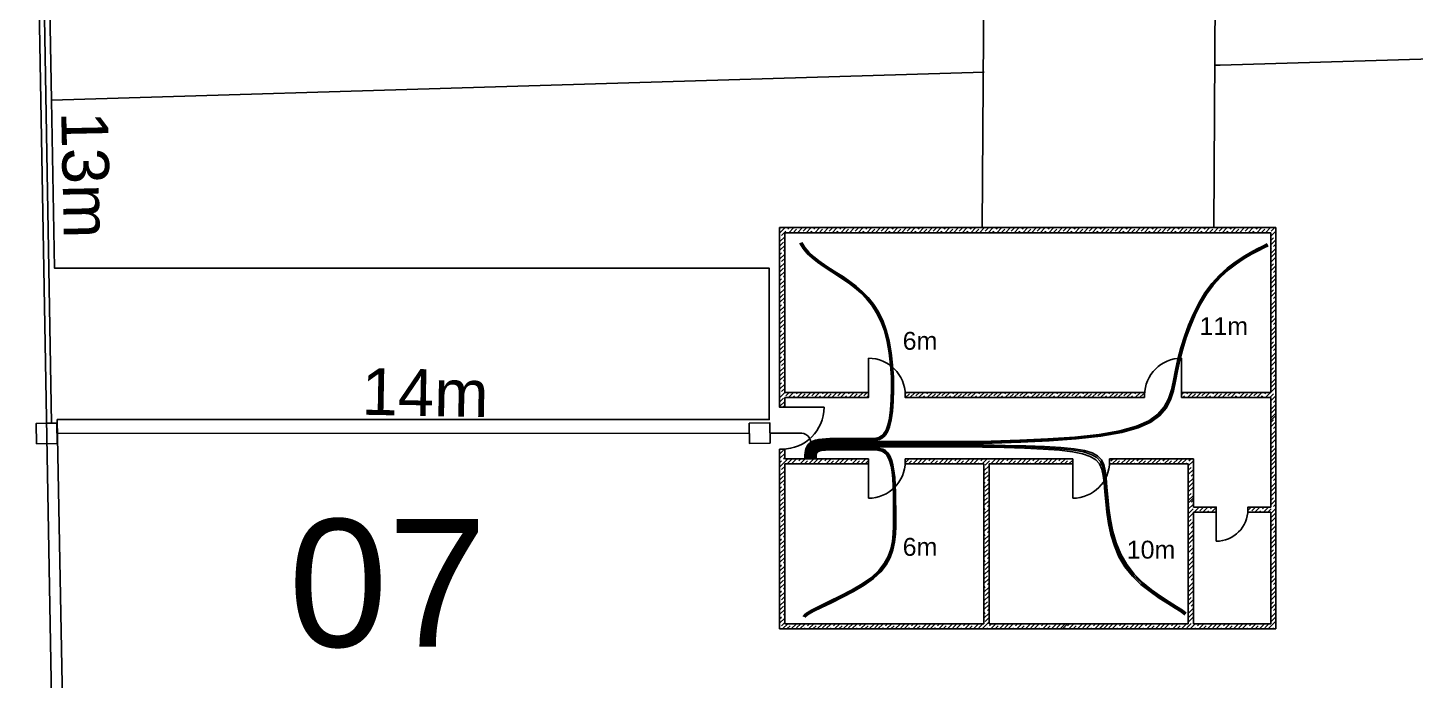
# Model space of a CAD drawing. Header units: millimetres. Extents: x 103318 to 103491, y 42496 to 42639.
# Drawn here: x 103383.21 to 103410.37, y 42569.83 to 42582.6 of the extents above; entities that cross this region are included whole.
import ezdxf

# ---------------------------------------------------------------- set-up
doc = ezdxf.new("R2010")
doc.units = ezdxf.units.MM
for name, color, linetype in [('cint', 3, 'Continuous'), ('cpri', 36, 'Continuous'), ('cseg', 5, 'Continuous'), ('urbanizacion', 7, 'Continuous')]:
    doc.layers.add(name, color=color, linetype=linetype)
doc.styles.get("Standard").update_dxf_attribs({"font": 'arial.ttf'})
pattern_1 = [(45, (103041.582, 42506.662), (-7.07107, 7.07107), []), (45, (103042.307, 42506.662), (-7.07107, 7.07107), []), (45, (103043.032, 42506.662), (-7.07107, 7.07107), [])]

msp = doc.modelspace()

# ---------------------------------------------------------------- hatches: boundary and pattern name
at = {"layer": 'urbanizacion'}
h = msp.add_hatch(dxfattribs=at)
h.set_pattern_fill('JIS_RC_10', color=256)
h.set_pattern_definition(pattern_1)
h.paths.add_polyline_path([(103397.927, 42578.689), (103400.722, 42578.689), (103401.542, 42578.689), (103407.641, 42578.689), (103407.641, 42570.833), (103403.342, 42570.833), (103401.862, 42570.833), (103400.722, 42570.833), (103400.402, 42570.833), (103397.927, 42570.833), (103397.927, 42574.351), (103398.027, 42574.351), (103398.027, 42574.161), (103399.667, 42574.161), (103399.667, 42574.061), (103398.027, 42574.061), (103398.027, 42573.819), (103398.027, 42570.933), (103401.927, 42570.933), (103401.927, 42574.061), (103400.387, 42574.061), (103400.387, 42574.161), (103401.927, 42574.161), (103403.667, 42574.161), (103403.667, 42574.061), (103402.027, 42574.061), (103402.027, 42570.933), (103405.927, 42570.933), (103405.927, 42574.061), (103404.387, 42574.061), (103404.387, 42574.161), (103406.027, 42574.161), (103406.027, 42573.219), (103406.474, 42573.219), (103406.474, 42573.119), (103406.027, 42573.119), (103406.027, 42570.933), (103407.541, 42570.933), (103407.541, 42573.119), (103407.094, 42573.119), (103407.094, 42573.219), (103407.541, 42573.219), (103407.541, 42575.361), (103405.793, 42575.361), (103405.793, 42575.461), (103407.541, 42575.461), (103407.541, 42578.589), (103401.962, 42578.589), (103400.302, 42578.589), (103398.027, 42578.589), (103398.027, 42575.461), (103399.667, 42575.461), (103399.667, 42575.411), (103399.667, 42575.361), (103398.027, 42575.361), (103398.027, 42575.171), (103397.977, 42575.171), (103397.927, 42575.171)])
h = msp.add_hatch(dxfattribs=at)
h.set_pattern_fill('JIS_RC_10', color=256)
h.set_pattern_definition(pattern_1)
h.paths.add_polyline_path([(103397.927, 42578.689), (103400.722, 42578.689), (103401.542, 42578.689), (103407.641, 42578.689), (103407.641, 42570.833), (103403.342, 42570.833), (103401.862, 42570.833), (103400.722, 42570.833), (103400.402, 42570.833), (103397.927, 42570.833), (103397.927, 42574.351), (103398.027, 42574.351), (103398.027, 42574.161), (103399.667, 42574.161), (103399.667, 42574.061), (103398.027, 42574.061), (103398.027, 42573.819), (103398.027, 42570.933), (103401.927, 42570.933), (103401.927, 42574.061), (103400.387, 42574.061), (103400.387, 42574.161), (103401.927, 42574.161), (103403.667, 42574.161), (103403.667, 42574.061), (103402.027, 42574.061), (103402.027, 42570.933), (103405.927, 42570.933), (103405.927, 42574.061), (103404.387, 42574.061), (103404.387, 42574.161), (103406.027, 42574.161), (103406.027, 42573.219), (103406.474, 42573.219), (103406.474, 42573.119), (103406.027, 42573.119), (103406.027, 42570.933), (103407.541, 42570.933), (103407.541, 42573.119), (103407.094, 42573.119), (103407.094, 42573.219), (103407.541, 42573.219), (103407.541, 42575.361), (103405.793, 42575.361), (103405.793, 42575.461), (103407.541, 42575.461), (103407.541, 42578.589), (103401.962, 42578.589), (103400.302, 42578.589), (103398.027, 42578.589), (103398.027, 42575.461), (103399.667, 42575.461), (103399.667, 42575.411), (103399.667, 42575.361), (103398.027, 42575.361), (103398.027, 42575.171), (103397.977, 42575.171), (103397.927, 42575.171)])
h = msp.add_hatch(dxfattribs=at)
h.set_pattern_fill('JIS_STN_1E', color=256, scale=0.12)
h.set_pattern_definition([(45, (103041.58193, 42506.66178), (-0.084852814, 0.084852814), []), (45, (103041.66653, 42506.66178), (-0.084852814, 0.084852814), [0.12, -0.06])])
h.paths.add_polyline_path([(103397.927, 42578.689), (103400.722, 42578.689), (103401.542, 42578.689), (103407.641, 42578.689), (103407.641, 42570.833), (103403.342, 42570.833), (103401.862, 42570.833), (103400.722, 42570.833), (103400.402, 42570.833), (103397.927, 42570.833), (103397.927, 42574.351), (103398.027, 42574.351), (103398.027, 42574.161), (103399.667, 42574.161), (103399.667, 42574.061), (103398.027, 42574.061), (103398.027, 42573.819), (103398.027, 42570.933), (103401.927, 42570.933), (103401.927, 42574.061), (103400.387, 42574.061), (103400.387, 42574.161), (103401.927, 42574.161), (103403.667, 42574.161), (103403.667, 42574.061), (103402.027, 42574.061), (103402.027, 42570.933), (103405.927, 42570.933), (103405.927, 42574.061), (103404.387, 42574.061), (103404.387, 42574.161), (103406.027, 42574.161), (103406.027, 42573.219), (103406.474, 42573.219), (103406.474, 42573.119), (103406.027, 42573.119), (103406.027, 42570.933), (103407.541, 42570.933), (103407.541, 42573.119), (103407.094, 42573.119), (103407.094, 42573.219), (103407.541, 42573.219), (103407.541, 42575.361), (103405.793, 42575.361), (103405.793, 42575.461), (103407.541, 42575.461), (103407.541, 42578.589), (103401.962, 42578.589), (103400.302, 42578.589), (103398.027, 42578.589), (103398.027, 42575.461), (103399.667, 42575.461), (103399.667, 42575.411), (103399.667, 42575.361), (103398.027, 42575.361), (103398.027, 42575.171), (103397.977, 42575.171), (103397.927, 42575.171)])
h.paths.add_polyline_path([(103400.387, 42575.461), (103405.073, 42575.461), (103405.073, 42575.361), (103400.387, 42575.361)], flags=17)

# ---------------------------------------------------------------- linework, layer by layer
at = {"layer": 'cint'}
for points in [[(103398.421, 42574.161), (103398.421, 42574.198), (103398.423, 42574.239), (103398.427, 42574.282), (103398.435, 42574.327), (103398.448, 42574.371), (103398.467, 42574.413), (103398.494, 42574.451), (103398.53, 42574.483), (103398.576, 42574.508), (103398.63, 42574.527), (103398.692, 42574.541), (103398.761, 42574.55), (103398.834, 42574.556), (103398.912, 42574.559), (103398.991, 42574.56), (103399.072, 42574.56), (103399.153, 42574.56), (103399.233, 42574.56), (103399.313, 42574.56), (103399.391, 42574.56), (103399.467, 42574.56), (103399.541, 42574.56), (103399.613, 42574.56), (103399.682, 42574.56), (103399.747, 42574.56), (103399.809, 42574.566), (103399.867, 42574.581), (103399.92, 42574.609), (103399.968, 42574.656), (103400.01, 42574.726), (103400.046, 42574.824), (103400.076, 42574.955), (103400.099, 42575.12), (103400.114, 42575.315), (103400.12, 42575.532), (103400.116, 42575.762), (103400.101, 42575.999), (103400.074, 42576.234), (103400.034, 42576.461), (103399.979, 42576.671), (103399.909, 42576.858), (103399.826, 42577.023), (103399.731, 42577.168), (103399.627, 42577.297), (103399.514, 42577.412), (103399.396, 42577.514), (103399.273, 42577.607), (103399.148, 42577.693), (103399.023, 42577.774), (103398.899, 42577.853), (103398.78, 42577.932), (103398.666, 42578.011), (103398.562, 42578.094), (103398.469, 42578.182), (103398.389, 42578.277), (103398.324, 42578.381)], [(103398.441, 42574.161), (103398.441, 42574.197), (103398.443, 42574.237), (103398.447, 42574.279), (103398.454, 42574.321), (103398.467, 42574.363), (103398.486, 42574.402), (103398.512, 42574.438), (103398.547, 42574.468), (103398.591, 42574.491), (103398.644, 42574.509), (103398.704, 42574.522), (103398.771, 42574.531), (103398.843, 42574.536), (103398.918, 42574.539), (103398.996, 42574.54), (103399.075, 42574.54), (103399.155, 42574.54), (103399.235, 42574.54), (103399.314, 42574.54), (103399.392, 42574.54), (103399.468, 42574.54), (103399.543, 42574.54), (103399.615, 42574.54), (103399.685, 42574.54), (103399.752, 42574.541), (103399.816, 42574.546), (103399.875, 42574.561), (103399.93, 42574.59), (103399.979, 42574.637), (103400.024, 42574.709), (103400.062, 42574.808), (103400.093, 42574.94), (103400.117, 42575.107), (103400.133, 42575.305), (103400.14, 42575.524), (103400.136, 42575.757), (103400.121, 42575.997), (103400.093, 42576.235), (103400.053, 42576.464), (103399.997, 42576.676), (103399.927, 42576.866), (103399.843, 42577.032), (103399.748, 42577.18), (103399.642, 42577.31), (103399.529, 42577.425), (103399.41, 42577.528), (103399.287, 42577.622), (103399.161, 42577.708), (103399.036, 42577.79), (103398.913, 42577.869), (103398.793, 42577.947), (103398.681, 42578.026), (103398.577, 42578.108), (103398.484, 42578.194), (103398.405, 42578.288), (103398.342, 42578.39)], [(103398.461, 42574.161), (103398.461, 42574.197), (103398.463, 42574.235), (103398.467, 42574.276), (103398.474, 42574.316), (103398.486, 42574.355), (103398.504, 42574.392), (103398.53, 42574.425), (103398.563, 42574.453), (103398.606, 42574.475), (103398.658, 42574.491), (103398.716, 42574.503), (103398.781, 42574.511), (103398.851, 42574.516), (103398.924, 42574.519), (103399.001, 42574.52), (103399.079, 42574.52), (103399.157, 42574.52), (103399.236, 42574.52), (103399.315, 42574.52), (103399.392, 42574.52), (103399.469, 42574.52), (103399.544, 42574.52), (103399.618, 42574.52), (103399.689, 42574.52), (103399.757, 42574.521), (103399.822, 42574.526), (103399.883, 42574.541), (103399.94, 42574.57), (103399.991, 42574.619), (103400.037, 42574.691), (103400.077, 42574.791), (103400.11, 42574.925), (103400.135, 42575.094), (103400.152, 42575.294), (103400.159, 42575.516), (103400.155, 42575.752), (103400.14, 42575.995), (103400.113, 42576.236), (103400.072, 42576.468), (103400.016, 42576.682), (103399.945, 42576.873), (103399.86, 42577.042), (103399.764, 42577.191), (103399.658, 42577.322), (103399.544, 42577.439), (103399.424, 42577.542), (103399.301, 42577.636), (103399.175, 42577.723), (103399.049, 42577.805), (103398.926, 42577.884), (103398.807, 42577.962), (103398.695, 42578.04), (103398.592, 42578.121), (103398.5, 42578.207), (103398.422, 42578.299), (103398.359, 42578.399)], [(103398.481, 42574.161), (103398.481, 42574.196), (103398.483, 42574.234), (103398.486, 42574.272), (103398.494, 42574.31), (103398.505, 42574.347), (103398.523, 42574.381), (103398.547, 42574.412), (103398.58, 42574.438), (103398.621, 42574.458), (103398.671, 42574.474), (103398.728, 42574.485), (103398.791, 42574.492), (103398.859, 42574.496), (103398.931, 42574.499), (103399.006, 42574.5), (103399.082, 42574.5), (103399.161, 42574.5), (103399.252, 42574.5), (103399.363, 42574.5), (103399.505, 42574.5), (103399.688, 42574.5), (103399.922, 42574.5), (103400.218, 42574.5), (103400.584, 42574.5), (103401.027, 42574.5), (103401.53, 42574.503), (103402.07, 42574.511), (103402.627, 42574.526), (103403.18, 42574.551), (103403.705, 42574.589), (103404.183, 42574.641), (103404.59, 42574.711), (103404.912, 42574.8), (103405.155, 42574.908), (103405.333, 42575.034), (103405.457, 42575.177), (103405.541, 42575.336), (103405.597, 42575.51), (103405.638, 42575.698), (103405.676, 42575.899), (103405.724, 42576.112), (103405.782, 42576.332), (103405.851, 42576.557), (103405.933, 42576.781), (103406.026, 42577.001), (103406.133, 42577.212), (103406.253, 42577.41), (103406.386, 42577.591), (103406.533, 42577.752), (103406.688, 42577.892), (103406.846, 42578.013), (103407, 42578.116), (103407.146, 42578.202), (103407.277, 42578.272), (103407.388, 42578.327), (103407.472, 42578.368)], [(103398.501, 42574.161), (103398.501, 42574.196), (103398.503, 42574.232), (103398.506, 42574.269), (103398.513, 42574.305), (103398.525, 42574.339), (103398.542, 42574.371), (103398.565, 42574.399), (103398.597, 42574.423), (103398.637, 42574.442), (103398.685, 42574.456), (103398.74, 42574.466), (103398.801, 42574.473), (103398.867, 42574.477), (103398.937, 42574.479), (103399.01, 42574.48), (103399.085, 42574.48), (103399.164, 42574.48), (103399.253, 42574.48), (103399.364, 42574.48), (103399.506, 42574.48), (103399.689, 42574.48), (103399.924, 42574.48), (103400.22, 42574.48), (103400.588, 42574.48), (103401.032, 42574.48), (103401.536, 42574.483), (103402.078, 42574.491), (103402.637, 42574.507), (103403.191, 42574.532), (103403.719, 42574.57), (103404.198, 42574.623), (103404.607, 42574.694), (103404.93, 42574.784), (103405.174, 42574.894), (103405.352, 42575.021), (103405.476, 42575.165), (103405.56, 42575.325), (103405.616, 42575.5), (103405.657, 42575.689), (103405.696, 42575.891), (103405.743, 42576.104), (103405.801, 42576.324), (103405.87, 42576.548), (103405.951, 42576.772), (103406.044, 42576.991), (103406.15, 42577.201), (103406.269, 42577.397), (103406.401, 42577.577), (103406.547, 42577.737), (103406.701, 42577.876), (103406.857, 42577.997), (103407.011, 42578.099), (103407.156, 42578.185), (103407.286, 42578.254), (103407.397, 42578.309), (103407.481, 42578.35)], [(103398.521, 42574.161), (103398.521, 42574.196), (103398.523, 42574.231), (103398.526, 42574.265), (103398.533, 42574.299), (103398.544, 42574.331), (103398.56, 42574.36), (103398.583, 42574.386), (103398.613, 42574.408), (103398.652, 42574.425), (103398.698, 42574.438), (103398.752, 42574.447), (103398.811, 42574.453), (103398.875, 42574.457), (103398.943, 42574.459), (103399.015, 42574.46), (103399.089, 42574.46), (103399.166, 42574.46), (103399.255, 42574.46), (103399.365, 42574.46), (103399.506, 42574.46), (103399.69, 42574.46), (103399.925, 42574.46), (103400.222, 42574.46), (103400.591, 42574.46), (103401.037, 42574.46), (103401.542, 42574.463), (103402.087, 42574.471), (103402.647, 42574.487), (103403.203, 42574.513), (103403.732, 42574.551), (103404.213, 42574.605), (103404.623, 42574.677), (103404.948, 42574.768), (103405.192, 42574.879), (103405.371, 42575.008), (103405.496, 42575.153), (103405.58, 42575.315), (103405.636, 42575.491), (103405.677, 42575.681), (103405.715, 42575.883), (103405.762, 42576.096), (103405.819, 42576.316), (103405.888, 42576.54), (103405.968, 42576.762), (103406.061, 42576.98), (103406.166, 42577.189), (103406.284, 42577.385), (103406.416, 42577.564), (103406.561, 42577.722), (103406.714, 42577.861), (103406.869, 42577.98), (103407.022, 42578.082), (103407.166, 42578.167), (103407.296, 42578.236), (103407.406, 42578.291), (103407.49, 42578.332)], [(103398.541, 42574.161), (103398.541, 42574.195), (103398.543, 42574.229), (103398.546, 42574.262), (103398.552, 42574.293), (103398.563, 42574.323), (103398.579, 42574.349), (103398.601, 42574.373), (103398.63, 42574.393), (103398.667, 42574.408), (103398.712, 42574.42), (103398.764, 42574.428), (103398.821, 42574.434), (103398.883, 42574.437), (103398.95, 42574.439), (103399.02, 42574.44), (103399.092, 42574.44), (103399.168, 42574.44), (103399.252, 42574.44), (103399.353, 42574.44), (103399.476, 42574.44), (103399.63, 42574.44), (103399.822, 42574.44), (103400.058, 42574.44), (103400.346, 42574.44), (103400.689, 42574.44), (103401.076, 42574.439), (103401.49, 42574.437), (103401.917, 42574.433), (103402.34, 42574.426), (103402.745, 42574.416), (103403.115, 42574.401), (103403.435, 42574.382), (103403.693, 42574.358), (103403.893, 42574.325), (103404.043, 42574.28), (103404.151, 42574.222), (103404.225, 42574.145), (103404.273, 42574.049), (103404.302, 42573.929), (103404.32, 42573.782), (103404.335, 42573.608), (103404.351, 42573.411), (103404.373, 42573.196), (103404.405, 42572.972), (103404.452, 42572.742), (103404.517, 42572.515), (103404.605, 42572.296), (103404.721, 42572.092), (103404.865, 42571.907), (103405.031, 42571.742), (103405.207, 42571.597), (103405.384, 42571.471), (103405.551, 42571.363), (103405.697, 42571.272), (103405.812, 42571.199), (103405.885, 42571.142)], [(103398.561, 42574.161), (103398.561, 42574.195), (103398.563, 42574.227), (103398.566, 42574.258), (103398.572, 42574.288), (103398.582, 42574.315), (103398.597, 42574.339), (103398.618, 42574.36), (103398.647, 42574.378), (103398.683, 42574.392), (103398.726, 42574.402), (103398.775, 42574.409), (103398.831, 42574.414), (103398.891, 42574.418), (103398.956, 42574.419), (103399.024, 42574.42), (103399.095, 42574.42), (103399.17, 42574.42), (103399.253, 42574.42), (103399.353, 42574.42), (103399.476, 42574.42), (103399.63, 42574.42), (103399.821, 42574.42), (103400.056, 42574.42), (103400.343, 42574.42), (103400.685, 42574.42), (103401.071, 42574.419), (103401.483, 42574.416), (103401.909, 42574.412), (103402.33, 42574.405), (103402.733, 42574.394), (103403.102, 42574.378), (103403.42, 42574.358), (103403.677, 42574.331), (103403.876, 42574.296), (103404.026, 42574.25), (103404.134, 42574.189), (103404.207, 42574.111), (103404.254, 42574.013), (103404.283, 42573.892), (103404.301, 42573.745), (103404.316, 42573.572), (103404.332, 42573.376), (103404.354, 42573.164), (103404.386, 42572.942), (103404.433, 42572.715), (103404.499, 42572.491), (103404.587, 42572.274), (103404.704, 42572.072), (103404.849, 42571.888), (103405.016, 42571.725), (103405.193, 42571.58), (103405.371, 42571.454), (103405.538, 42571.346), (103405.684, 42571.256), (103405.799, 42571.183), (103405.872, 42571.127)], [(103398.641, 42574.161), (103398.641, 42574.193), (103398.642, 42574.221), (103398.645, 42574.245), (103398.65, 42574.265), (103398.659, 42574.282), (103398.672, 42574.297), (103398.69, 42574.308), (103398.713, 42574.318), (103398.744, 42574.325), (103398.78, 42574.33), (103398.823, 42574.334), (103398.871, 42574.337), (103398.924, 42574.339), (103398.982, 42574.339), (103399.043, 42574.34), (103399.109, 42574.34), (103399.178, 42574.34), (103399.249, 42574.34), (103399.322, 42574.34), (103399.396, 42574.34), (103399.469, 42574.34), (103399.543, 42574.34), (103399.614, 42574.34), (103399.684, 42574.34), (103399.75, 42574.339), (103399.812, 42574.336), (103399.871, 42574.328), (103399.925, 42574.311), (103399.974, 42574.284), (103400.017, 42574.244), (103400.055, 42574.187), (103400.086, 42574.112), (103400.11, 42574.016), (103400.128, 42573.903), (103400.141, 42573.773), (103400.15, 42573.632), (103400.156, 42573.481), (103400.158, 42573.325), (103400.159, 42573.165), (103400.159, 42573.005), (103400.159, 42572.847), (103400.153, 42572.693), (103400.137, 42572.541), (103400.105, 42572.394), (103400.053, 42572.25), (103399.976, 42572.11), (103399.868, 42571.973), (103399.725, 42571.841), (103399.544, 42571.714), (103399.337, 42571.593), (103399.12, 42571.479), (103398.906, 42571.374), (103398.711, 42571.279), (103398.549, 42571.197), (103398.436, 42571.128), (103398.386, 42571.075)], [(103398.621, 42574.161), (103398.621, 42574.193), (103398.622, 42574.222), (103398.625, 42574.248), (103398.631, 42574.271), (103398.64, 42574.29), (103398.653, 42574.307), (103398.672, 42574.321), (103398.697, 42574.333), (103398.728, 42574.342), (103398.767, 42574.348), (103398.811, 42574.353), (103398.861, 42574.356), (103398.916, 42574.358), (103398.975, 42574.359), (103399.039, 42574.36), (103399.105, 42574.36), (103399.175, 42574.36), (103399.247, 42574.36), (103399.321, 42574.36), (103399.396, 42574.36), (103399.47, 42574.36), (103399.544, 42574.36), (103399.616, 42574.36), (103399.687, 42574.36), (103399.754, 42574.359), (103399.819, 42574.356), (103399.879, 42574.348), (103399.935, 42574.331), (103399.986, 42574.303), (103400.031, 42574.262), (103400.07, 42574.205), (103400.102, 42574.129), (103400.128, 42574.032), (103400.147, 42573.916), (103400.161, 42573.785), (103400.17, 42573.642), (103400.175, 42573.489), (103400.178, 42573.33), (103400.179, 42573.168), (103400.179, 42573.006), (103400.179, 42572.846), (103400.173, 42572.689), (103400.157, 42572.536), (103400.125, 42572.387), (103400.073, 42572.241), (103399.996, 42572.1), (103399.888, 42571.962), (103399.744, 42571.829), (103399.563, 42571.701), (103399.356, 42571.579), (103399.138, 42571.465), (103398.924, 42571.36), (103398.728, 42571.266), (103398.567, 42571.186), (103398.454, 42571.119), (103398.405, 42571.069)], [(103398.601, 42574.161), (103398.601, 42574.194), (103398.603, 42574.224), (103398.605, 42574.252), (103398.611, 42574.276), (103398.621, 42574.298), (103398.634, 42574.318), (103398.654, 42574.334), (103398.68, 42574.348), (103398.713, 42574.358), (103398.753, 42574.366), (103398.799, 42574.372), (103398.851, 42574.376), (103398.908, 42574.378), (103398.969, 42574.379), (103399.034, 42574.38), (103399.102, 42574.38), (103399.173, 42574.38), (103399.246, 42574.38), (103399.32, 42574.38), (103399.396, 42574.38), (103399.471, 42574.38), (103399.545, 42574.38), (103399.619, 42574.38), (103399.69, 42574.38), (103399.759, 42574.379), (103399.825, 42574.376), (103399.887, 42574.367), (103399.945, 42574.35), (103399.997, 42574.322), (103400.045, 42574.281), (103400.085, 42574.223), (103400.119, 42574.145), (103400.146, 42574.047), (103400.166, 42573.93), (103400.18, 42573.797), (103400.189, 42573.651), (103400.195, 42573.496), (103400.198, 42573.335), (103400.199, 42573.171), (103400.199, 42573.006), (103400.199, 42572.845), (103400.193, 42572.686), (103400.176, 42572.531), (103400.145, 42572.38), (103400.093, 42572.233), (103400.015, 42572.09), (103399.907, 42571.951), (103399.763, 42571.817), (103399.582, 42571.688), (103399.374, 42571.565), (103399.156, 42571.451), (103398.941, 42571.346), (103398.746, 42571.254), (103398.585, 42571.174), (103398.472, 42571.11), (103398.424, 42571.063)], [(103398.581, 42574.161), (103398.581, 42574.194), (103398.583, 42574.226), (103398.586, 42574.255), (103398.592, 42574.282), (103398.601, 42574.307), (103398.616, 42574.328), (103398.636, 42574.347), (103398.663, 42574.363), (103398.698, 42574.375), (103398.739, 42574.384), (103398.787, 42574.391), (103398.841, 42574.395), (103398.899, 42574.398), (103398.962, 42574.399), (103399.029, 42574.4), (103399.099, 42574.4), (103399.172, 42574.4), (103399.255, 42574.4), (103399.354, 42574.4), (103399.476, 42574.4), (103399.629, 42574.4), (103399.82, 42574.4), (103400.054, 42574.4), (103400.34, 42574.4), (103400.681, 42574.4), (103401.065, 42574.399), (103401.476, 42574.396), (103401.9, 42574.391), (103402.32, 42574.382), (103402.721, 42574.37), (103403.088, 42574.352), (103403.405, 42574.329), (103403.661, 42574.299), (103403.859, 42574.259), (103404.008, 42574.208), (103404.115, 42574.143), (103404.188, 42574.061), (103404.235, 42573.96), (103404.263, 42573.837), (103404.281, 42573.691), (103404.296, 42573.519), (103404.312, 42573.325), (103404.334, 42573.117), (103404.367, 42572.899), (103404.414, 42572.678), (103404.48, 42572.458), (103404.569, 42572.246), (103404.686, 42572.048), (103404.832, 42571.867), (103405, 42571.705), (103405.178, 42571.562), (103405.357, 42571.437), (103405.525, 42571.33), (103405.672, 42571.24), (103405.787, 42571.167), (103405.86, 42571.111)]]:
    msp.add_lwpolyline(points, dxfattribs=at)
at = {"layer": 'cpri'}
msp.add_lwpolyline([(103383.24, 42593.992), (103383.678, 42569.099)], dxfattribs=at)
at = {"layer": 'cseg'}
for p, q in [((103383.776, 42574.863), (103383.577, 42574.859)), ((103398.31, 42574.667), (103397.737, 42574.667))]:
    msp.add_line(p, q, dxfattribs=at)
for points in [[(103383.677, 42574.861), (103383.444, 42588.093)], [(103397.337, 42574.66), (103383.78, 42574.663)], [(103398.543, 42574.472), (103398.543, 42574.161)]]:
    msp.add_lwpolyline(points, dxfattribs=at)
for points in [[(103383.784, 42574.463), (103383.776, 42574.863), (103383.376, 42574.856), (103383.384, 42574.456)], [(103397.741, 42574.467), (103397.734, 42574.867), (103397.334, 42574.859), (103397.341, 42574.46)]]:
    msp.add_lwpolyline(points, close=True, dxfattribs=at)
msp.add_arc((103398.337, 42574.462), 0.206, 357.3191, 97.3626, dxfattribs=at)
at = {"layer": 'urbanizacion'}
msp.add_line((103405.073, 42575.361), (103405.073, 42575.461), dxfattribs=at)
for points in [[(103383.21, 42606.596), (103383.323, 42600.378), (103393.027, 42600.378), (103392.957, 42597.6), (103383.374, 42597.6), (103383.498, 42590.793), (103393.027, 42590.793), (103392.957, 42588.014), (103383.549, 42588.014), (103383.674, 42581.181)], [(103401.931, 42584.34), (103401.892, 42578.689)], [(103406.461, 42584.34), (103406.428, 42578.689)], [(103406.551, 42581.866), (103412.003, 42582.029)], [(103406.551, 42581.866), (103406.461, 42581.866)], [(103401.931, 42581.728), (103383.674, 42581.181)], [(103383.674, 42581.181), (103383.734, 42577.891), (103397.726, 42577.891), (103397.726, 42574.93), (103383.788, 42574.93), (103383.901, 42568.711)], [(103400.722, 42578.689), (103397.927, 42578.689)], [(103398.027, 42575.361), (103398.027, 42575.171), (103397.927, 42575.171), (103397.927, 42578.689)], [(103400.302, 42578.589), (103398.027, 42578.589)], [(103398.027, 42575.461), (103398.027, 42578.589)], [(103400.302, 42578.589), (103401.962, 42578.589)], [(103400.402, 42578.589), (103400.722, 42578.589)], [(103400.722, 42578.689), (103401.542, 42578.689)], [(103407.641, 42578.689), (103401.542, 42578.689)], [(103401.962, 42578.589), (103407.541, 42578.589)], [(103407.541, 42575.461), (103407.541, 42578.589)], [(103407.641, 42578.689), (103407.641, 42570.833)], [(103399.667, 42575.411), (103399.667, 42576.131)], [(103405.793, 42575.411), (103405.793, 42576.131)], [(103405.793, 42575.361), (103405.793, 42575.619)], [(103399.667, 42575.461), (103399.667, 42575.361), (103398.027, 42575.361)], [(103399.667, 42575.461), (103398.027, 42575.461)], [(103400.387, 42575.461), (103400.387, 42575.361), (103405.073, 42575.361)], [(103400.387, 42575.461), (103405.073, 42575.461)], [(103405.073, 42575.461), (103405.073, 42575.361)], [(103405.793, 42575.461), (103407.541, 42575.461)], [(103405.793, 42575.461), (103405.793, 42575.361)], [(103405.793, 42575.361), (103407.541, 42575.361)], [(103407.541, 42573.219), (103407.541, 42575.361)], [(103397.977, 42575.171), (103398.797, 42575.171)], [(103398.027, 42574.161), (103398.027, 42574.351), (103397.927, 42574.351), (103397.927, 42570.833)], [(103399.667, 42574.161), (103399.667, 42574.061), (103398.027, 42574.061)], [(103399.667, 42574.161), (103398.027, 42574.161)], [(103400.387, 42574.161), (103400.387, 42574.061), (103401.927, 42574.061)], [(103400.387, 42574.161), (103401.927, 42574.161)], [(103403.667, 42574.161), (103401.927, 42574.161)], [(103403.667, 42574.161), (103403.667, 42574.061), (103402.027, 42574.061)], [(103405.927, 42574.061), (103404.387, 42574.061), (103404.387, 42574.161), (103406.027, 42574.161)], [(103406.027, 42573.219), (103406.027, 42574.161)], [(103398.027, 42573.819), (103398.027, 42574.061)], [(103399.667, 42574.111), (103399.667, 42573.391)], [(103401.927, 42574.061), (103401.927, 42570.933)], [(103402.027, 42574.061), (103402.027, 42570.933)], [(103403.667, 42574.111), (103403.667, 42573.391)], [(103404.387, 42574.061), (103404.387, 42574.061)], [(103405.927, 42574.061), (103405.927, 42570.933)], [(103398.027, 42573.819), (103398.027, 42570.933)], [(103406.027, 42573.119), (103406.474, 42573.119), (103406.474, 42573.219), (103406.027, 42573.219)], [(103406.027, 42570.933), (103407.541, 42570.933), (103407.541, 42573.119)], [(103406.027, 42573.119), (103406.027, 42570.933)], [(103406.474, 42573.169), (103406.474, 42572.549)], [(103407.541, 42573.119), (103407.094, 42573.119), (103407.094, 42573.219), (103407.541, 42573.219)], [(103401.927, 42570.933), (103398.027, 42570.933)], [(103402.027, 42570.933), (103405.927, 42570.933)], [(103400.402, 42570.833), (103397.927, 42570.833)], [(103400.722, 42570.833), (103400.402, 42570.833)], [(103400.722, 42570.833), (103401.862, 42570.833)], [(103403.342, 42570.833), (103401.862, 42570.833)], [(103403.342, 42570.833), (103407.641, 42570.833)]]:
    msp.add_lwpolyline(points, dxfattribs=at)
for centre, radius, start, end in [((103399.667, 42575.411), 0.72, 0, 90), ((103405.793, 42575.411), 0.72, 90, 180), ((103397.977, 42575.171), 0.82, 270, 0), ((103399.667, 42574.111), 0.72, 270, 0), ((103403.667, 42574.111), 0.72, 270, 0), ((103406.474, 42573.169), 0.62, 270, 0)]:
    msp.add_arc(centre, radius, start, end, dxfattribs=at)

# ---------------------------------------------------------------- texts
at = {"layer": 'cint'}
for s, p in [('11m', (103406.146, 42576.584)), ('6m', (103400.336, 42576.297)), ('6m', (103400.336, 42572.264)), ('10m', (103404.722, 42572.209))]:
    msp.add_text(s, height=0.35, dxfattribs=at).set_placement(p)
at = {"layer": 'cseg'}
for s, rotation, p in [('13m', 271.2088, (103383.864, 42580.954)), ('14m', 358.8989, (103389.737, 42575.026))]:
    msp.add_text(s, height=0.9145, rotation=rotation, dxfattribs=at).set_placement(p)
at = {"layer": 'urbanizacion', "insert": (103388.313, 42572.982), "char_height": 2.5, "attachment_point": 1}
msp.add_mtext_dynamic_manual_height_columns('07', width=2.48761, gutter_width=12.5, heights=[0], dxfattribs=at)

doc.saveas('drawing.dxf')
